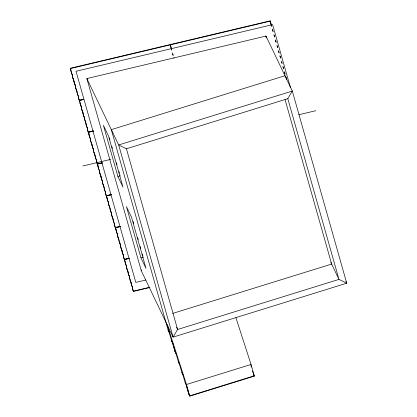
<?xml version="1.0" encoding="UTF-8"?>
<svg xmlns="http://www.w3.org/2000/svg" width="417" height="417" viewBox="0 0 417 417"><rect width="100%" height="100%" fill="white"/><g stroke="black" fill="none" stroke-linecap="round" stroke-linejoin="round"><path stroke-width="0.63" d="M345.917 281.506L346.736 283.206L338.979 279.39L177.595 329.493L173.086 337.118L118.668 144.96L126.419 148.78L287.803 98.678L292.312 91.047L265.973 36.071L86.856 78.568L141.274 270.727L173.086 337.118L346.736 283.206L292.312 91.047L118.668 144.96L86.856 78.568L87.851 79.094M265.384 36.972L265.973 36.071L266.505 37.947M141.274 270.727L141.863 269.825M117.902 176.49L122.979 187.092L108.477 135.89L103.4 125.288L117.902 176.49L120.351 175.729M140.93 257.81L146.013 268.412L131.511 217.21L126.429 206.608L140.93 257.81L143.38 257.049M172.742 313.402L331.64 264.07L285.066 99.616M251.055 364.458L254.354 376.108L189.803 396.15L186.503 384.495L251.055 364.458L235.886 317.608M254.271 375.806L189.719 395.848L188.729 393.778M70.525 68.941L70.264 68.273L270.138 20.85L270.748 22.695M70.317 68.591L270.19 21.168L270.398 21.517M79.1 99.835L79.287 100.242L83.713 99.194M79.72 101.388L79.277 100.09L79.329 100.408L83.754 99.355M78.865 99.032L79.324 100.518L83.754 99.47M88.034 131.418L88.3 132.059L93.356 130.86M88.289 131.908L88.336 132.225L93.398 131.021M87.956 131.147L88.336 132.335L93.398 131.136M82.837 165.987L110.698 159.377M298.786 114.748L315.883 110.693M97.046 163.235L97.307 163.876L101.738 162.823M97.677 164.788L97.297 163.725L97.349 164.043L102.41 162.838M96.483 160.806L97.317 164.105L102.405 162.953M106.132 195.286L106.319 195.693L111.381 194.489M106.976 197.684L106.309 195.542L106.361 195.86L111.417 194.656M106.054 195.052L106.356 195.969L111.417 194.77M115.144 227.098L115.327 227.51L120.388 226.306M115.321 227.359L115.368 227.672L120.43 226.473M114.983 226.593L115.368 227.786L120.43 226.587M124.151 258.915L124.339 259.322L128.764 258.274M124.647 260.026L124.329 259.171L124.381 259.489L129.442 258.29M123.917 258.118L124.381 259.603L129.437 258.399M145.919 279.989L135.806 282.387L76.019 71.281L272.609 24.634L290.347 87.278M133.086 290.498L133.351 291.139L149.797 287.24M133.007 290.227L133.388 291.42L149.833 287.516M70.264 68.273L70.582 69.128M79.329 100.408L79.595 100.945M97.317 164.105L97.307 163.876M330.806 262.329L338.979 279.39L287.803 98.678M250.893 365.302L251.362 367.059M253.281 373.736L254.026 375.29M253.859 375.076L254.354 376.108M176.511 327.22L177.595 329.493L126.419 148.78M168.103 330.05L169.156 332.24M168.134 330.233L169.182 332.422M171.543 340.668L172.591 342.857L175.067 351.594M171.569 340.856L172.622 343.04M174.978 351.291L176.026 353.48M176.057 353.663L175.01 351.474L172.534 342.743M178.419 361.914L179.466 364.104M178.445 362.097L179.492 364.286M181.854 372.537L182.933 374.909M185.289 383.155L186.368 385.527M189.803 396.15L188.755 393.961L186.284 385.225M271.618 26.391L271.269 25.249M273.13 31.723L272.775 30.582M274.641 37.056L274.365 36.18M276.148 42.388L275.955 41.747M277.659 47.715L276.956 45.239M279.171 53.048L278.817 51.906M280.631 58.208L280.438 57.572M282.142 63.54L281.71 62.102M283.649 68.873L283.378 67.997M285.16 74.2L284.806 73.058M170.402 45.078L170.204 44.562L170.459 45.229M171.684 50.103L171.251 48.664M173.191 55.435L172.841 54.293M71.974 74.122L71.312 72.381M73.131 78.698L74.007 81.362M74.997 84.787L74.492 83.609M77.661 94.695L78.26 96.228M80.987 105.939L80.486 104.761M82.144 110.515L82.743 112.053M84.005 116.604L83.504 115.426M88.378 132.007L88.607 132.762M91.156 142.333L91.688 143.636M93.017 148.421L92.355 146.675M95.686 158.324L96.155 159.414M100.163 174.15L100.633 175.239M102.029 180.233L101.253 178.189M104.693 190.142L105.517 192.524M109.176 205.967L109.707 207.27M111.037 212.05L110.536 210.872M112.194 216.626L112.887 218.399M115.41 227.458L115.577 228.026M118.188 237.784L119.241 241.506M120.049 243.867L119.549 242.689M121.206 248.443L121.738 249.747M123.067 254.532L122.405 252.785M127.195 269.601L127.795 271.133M129.056 275.684L128.478 274.235M130.213 280.26L130.688 281.35M132.08 286.343L131.303 284.3M273.005 31.275L272.859 30.853M277.534 47.267L277.305 46.574M282.017 63.092L281.866 62.67M286.547 79.084L286.239 78.094M286.594 79.366L286.125 77.791M171.559 49.659L171.413 49.232M75.055 84.938L74.57 83.843M76.561 90.265L75.925 88.67M81.044 106.09L80.564 104.995M83.582 115.66L84.25 117.385M85.094 120.987L85.636 122.27M85.574 122.082L84.416 118.11M87.08 127.414L86.444 125.814M89.572 136.812L90.406 139.085M90.051 137.907L89.493 136.578M91.563 143.239L91.005 141.91M94.101 152.804L94.706 154.295M96.092 159.231L95.613 158.137M98.584 168.63L99.251 170.355M100.096 173.962L100.763 175.687M104.62 189.954L105.23 191.445M111.094 212.201L110.614 211.106M117.083 233.353L116.035 230.085M120.106 244.018L119.622 242.923M121.133 248.256L122.03 250.825M125.616 264.076L126.158 265.358M126.096 265.17L125.538 263.841M130.146 280.073L130.813 281.798M132.137 286.495L131.418 284.603M271.457 25.995L271.186 24.952M275.877 41.512L275.986 41.987M279.004 52.651L278.738 51.609M280.36 57.337L280.469 57.812M283.487 68.477L283.299 67.726M170.428 44.989L170.522 45.417M173.029 55.039L172.763 53.996M72 74.033L72.219 74.904M72.094 74.461L71.396 72.673M73.606 79.788L72.985 78.276M73.095 78.75L72.824 77.708M75.018 84.693L75.175 85.334M76.003 88.936L76.686 90.666M78.135 95.785L77.432 93.997M77.625 94.742L77.353 93.705M81.013 105.85L81.106 106.272M81.993 110.093L82.675 111.819M82.102 110.568L81.914 109.822M84.031 116.51L84.343 117.62M87.143 127.597L86.366 125.517M88.513 132.335L88.67 132.976M91.115 142.385L90.843 141.342M93.043 148.327L93.2 148.968M93.132 148.754L92.433 146.972M94.643 154.087L93.945 152.299M95.535 157.902L95.644 158.377M97.521 164.152L97.74 165.023M98.506 168.395L99.189 170.12M100.127 174.202L99.934 173.456M102.05 180.144L102.144 180.571M103.656 185.899L102.957 184.116M103.035 184.387L103.718 186.112M104.547 189.719L104.657 190.194M106.533 195.969L107.101 198.45M108.133 201.724L107.159 198.966M109.645 207.056L108.868 204.976M109.134 206.019L108.946 205.273M111.063 211.961L111.157 212.389M112.048 216.204L112.793 218.164M112.157 216.678L111.688 214.958M113.554 221.536L114.576 224.617M115.545 227.781L115.634 228.208M117.146 233.541L116.447 231.758M118.657 238.873L118.037 237.356M118.147 237.836L117.875 236.793M120.075 243.778L120.232 244.414M121.055 248.021L121.165 248.496M123.093 254.438L123.25 255.079M123.187 254.865L122.483 253.083M124.553 259.598L124.772 260.474M127.049 269.173L127.732 270.899M127.154 269.648L126.966 268.902M129.082 275.59L129.468 277.013M128.556 274.506L129.301 276.466M130.177 280.313L129.505 277.409M132.1 286.255L132.194 286.682M167.139 324.702L186.503 384.495M270.44 21.512L270.68 22.388M274.381 36.373L273.938 34.575M275.892 41.705L275.569 40.329M280.375 57.53L280.198 56.769M284.905 73.522L284.728 72.761M170.506 45.224L170.871 46.709M70.567 68.935L70.645 69.342M75.096 84.927L75.404 86.116M76.608 90.26L76.978 91.745M74.414 83.337L74.507 83.796M81.091 106.085L81.169 106.486M79.037 99.793L78.594 97.995M80.403 104.49L80.502 104.954M85.621 122.077L85.761 122.713M87.127 127.409L87.205 127.81M83.52 115.613L83.077 113.815M90.098 137.902L90.338 138.772M85.032 120.946L84.583 119.147M91.61 143.229L91.975 144.715M89.509 136.771L89.337 136.01M96.139 159.226L96.28 159.862M94.039 152.763L93.867 152.007M95.55 158.095L95.18 156.656M98.428 168.124L98.521 168.588M100.033 173.915L99.366 170.845M104.464 189.448L104.563 189.907M105.975 194.781L106.069 195.239M111.141 212.196L111.219 212.597M110.458 210.601L110.552 211.065M115.624 228.016L115.702 228.422M117.13 233.348L117.208 233.755M120.148 244.013L120.518 245.493M115.082 227.056L114.576 224.925M119.564 242.882L119.387 242.121M120.977 247.75L121.071 248.209M126.142 265.165L126.221 265.572M124.089 258.874L123.802 257.815M125.553 264.034L125.376 263.278M132.179 286.489L132.257 286.896M130.083 280.026L129.578 277.894M285.327 76.983L284.973 75.732L111.329 129.64L168.192 330.347M252.483 370.916L253.01 372.793M186.336 385.344L188.812 394.081M182.844 374.607L185.377 383.458M179.409 363.984L181.937 372.834M175.969 353.361L178.502 362.217M169.099 332.12L171.627 340.97M109.374 137.699L109.9 139.57M111.85 146.44L112.376 148.311M116.447 162.677L116.974 164.548M118.923 171.418L119.45 173.29M133.112 221.516L133.638 223.387M137.709 237.753L138.236 239.624M140.185 246.494L140.711 248.365M142.306 253.984L142.833 255.861M283.216 67.434L283.294 67.862M281.788 62.529L281.439 61.059M280.276 57.202L279.927 55.732M275.793 41.377L275.449 39.907M272.775 30.717L272.551 29.664M274.287 36.044L274.094 35.315M170.584 45.495L170.741 46.099M171.33 49.097L171.053 47.986M130.75 281.428L130.98 282.345M132.262 286.76L132.325 287.125M132.924 289.93L133.002 290.362M124.714 260.104L125.001 261.318M126.221 265.436L126.283 265.801M123.25 254.943L123.479 255.861M128.472 274.37L128.201 273.26M126.966 269.038L126.69 267.928M118.72 238.951L119.179 241.203M125.454 263.706L125.183 262.601M117.213 233.619L117.271 233.989M115.702 228.287L115.764 228.657M120.894 247.453L120.972 247.886M114.3 223.496L113.2 220.291M119.465 242.553L119.189 241.443M111.219 212.467L111.282 212.832M117.954 237.221L117.683 236.116M108.201 201.802L108.357 202.407M109.713 207.134L109.77 207.499M113.476 221.401L113.283 220.666M110.453 210.736L110.046 208.933M111.965 216.069L111.772 215.334M102.212 180.65L102.436 181.562M103.718 185.982L104.307 188.844M107.357 199.644L108.425 202.719M100.7 175.317L100.857 175.922M102.269 181.014L101.367 178.492M105.892 194.484L105.975 194.911M104.386 189.151L104.464 189.584M96.218 159.492L96.447 160.409M102.874 183.819L102.952 184.251M94.711 154.165L94.768 154.53M93.2 148.833L93.606 150.808M98.422 168.26L98.151 167.149M96.963 163.099L96.614 161.624M88.67 132.841L88.957 134.055M95.451 157.767L95.264 157.032M85.699 122.348L85.985 123.562M87.21 127.68L87.497 128.895M90.922 141.775L90.515 139.966M87.872 130.849L87.951 131.282M89.415 136.442L89.066 134.972M79.657 101.023L79.814 101.628M81.169 106.356L81.232 106.721M78.198 95.863L78.422 96.775M81.914 109.958L81.503 108.149M83.421 115.285L83.233 114.555M73.668 79.871L73.955 81.08M80.403 104.625L80.127 103.515M72.157 74.539L72.313 75.143M70.65 69.206L70.713 69.576M75.842 88.373L75.92 88.8M74.335 83.04L74.414 83.473M72.902 78.141L72.714 77.406M284.618 72.459L284.707 72.834M283.2 67.502L282.95 66.392M278.624 51.307L278.718 51.682M277.117 45.974L277.206 46.35M272.682 30.358L272.426 29.242M271.076 24.65L271.17 25.025M172.742 54.069L172.492 52.959M132.34 287.058L132.721 289.012M132.908 290.003L132.731 289.252M127.81 271.06L127.889 271.373M126.304 265.733L126.507 266.651M128.285 273.635L128.379 274.011M126.773 268.308L126.867 268.678M123.328 255.24L123.406 255.548M121.821 249.908L121.967 250.528M120.31 244.576L120.388 244.888M122.134 251.743L122.389 252.858M120.878 247.526L120.701 246.775M117.292 233.916L117.438 234.536M115.78 228.584L115.926 229.204M116.254 231.159L116.348 231.534M114.889 226.374L114.706 225.623M111.303 212.759L111.448 213.379M109.791 207.431L109.937 208.047M110.265 210.006L110.359 210.377M108.754 204.674L108.847 205.049M105.308 191.606L105.386 191.914M103.802 186.274L103.948 186.894M105.876 194.557L105.699 193.806M104.365 189.224L103.942 187.071M102.764 183.516L102.858 183.892M99.272 170.282L99.345 170.589M97.76 164.95L97.839 165.262M99.835 173.232L99.658 172.482M98.235 167.525L98.329 167.9M94.789 154.457L94.867 154.77M93.278 149.13L93.486 150.047M91.771 143.797L91.844 144.105M93.846 152.075L93.596 150.964M92.157 145.997L92.334 146.748M88.748 133.132L88.899 133.753M87.289 127.972L87.367 128.285M87.857 130.922L87.679 130.172M86.345 125.59L86.168 124.839M82.759 111.98L82.905 112.6M81.247 106.648L81.398 107.268M81.815 109.598L81.638 108.847M80.215 103.896L80.304 104.266M76.77 90.828L76.843 91.135M75.258 85.495L75.336 85.803M77.333 93.773L76.952 91.839M75.732 88.07L75.826 88.446M74.315 83.113L74.137 82.363M70.728 69.503L70.874 70.124M70.874 70.301L71.297 72.449M286.161 77.786L285.968 77.056M284.649 72.454L284.457 71.724M283.07 66.814L283.143 67.121M280.052 56.149L280.12 56.462M278.66 51.301L278.467 50.566M271.113 24.645L270.92 23.915M132.382 287.37L132.851 289.622M131.339 284.29L131.147 283.56M129.364 276.711L129.531 277.31M127.852 271.378L127.956 271.681M126.346 266.046L126.632 267.412M125.298 262.971L124.975 261.417M123.839 257.805L123.474 256.038M122.327 252.478L122.077 251.409M117.797 236.481L117.604 235.751M114.362 223.736L114.696 225.383M112.851 218.409L113.137 219.775M111.344 213.077L111.506 213.681M108.79 204.669L108.597 203.934M107.278 199.336L107.086 198.601M102.801 183.511L102.603 182.782M100.82 175.927L100.924 176.235M101.169 177.814L101.289 178.179M99.314 170.6L99.647 172.242M97.802 165.268L97.969 165.872M96.343 160.107L96.504 160.707M94.831 154.775L94.935 155.077M92.277 146.367L92.084 145.632M89.259 135.702L89.003 134.634M85.819 122.958L86.157 124.6M84.312 117.625L84.416 117.933M81.289 106.966L81.508 107.847M79.783 101.633L80.069 102.999M78.318 96.473L78.485 97.078M77.275 93.392L76.916 91.625M75.649 87.695L75.769 88.065M74.257 82.733L74.064 82.003M72.282 75.149L72.449 75.753M72.626 77.03L72.746 77.4M70.77 69.816L71.239 72.068M270.701 22.638L270.81 22.998M271.04 24.337L270.857 23.576M170.762 46.35L170.923 46.985M171.106 48.049L170.923 47.293M130.928 282.283L131.037 282.643M131.272 283.982L131.016 282.742M127.91 271.623L128.066 272.259M128.128 272.9L128.248 273.317M126.617 267.568L126.742 267.99M124.891 260.959L125.168 262.361M123.427 255.798L123.771 257.498M120.409 245.139L120.565 245.775M120.628 246.416L120.748 246.833M117.391 234.474L117.5 234.834M115.879 229.147L115.989 229.501M116.218 230.841L115.968 229.6M112.908 218.654L113.189 220.051M113.127 219.926L113.247 220.348M111.615 214.599L111.74 215.016M109.89 207.989L110.046 208.625M110.229 209.688L109.937 208.229M108.378 202.657L108.54 203.293M108.717 204.356L108.535 203.6M105.407 192.169L105.689 193.566M105.746 193.863L105.496 192.623M102.389 181.504L102.499 181.864M102.728 183.204L102.546 182.448M100.878 176.172L100.987 176.532M101.216 177.871L101.034 177.116M97.859 165.513L98.089 166.633M98.078 166.79L98.198 167.207M94.888 155.02L95.045 155.656M95.227 156.719L95.045 155.958M91.865 144.36L92.1 145.481M90.359 139.028L90.515 139.664M90.698 140.722L90.406 139.262M87.388 128.535L87.544 129.171M87.601 129.812L87.726 130.229M86.215 124.902L85.965 123.656M84.364 117.87L84.599 118.991M82.858 112.543L82.967 112.898M83.197 114.237L83.014 113.481M79.835 101.878L80.116 103.275M80.054 103.155L80.179 103.578M78.714 98.417L78.464 97.171M75.357 86.058L75.513 86.689M75.696 87.752L75.513 86.997M72.334 75.394L72.615 76.791M72.678 77.093L72.422 75.847M270.748 22.872L270.857 23.274M173.998 58.286L173.899 57.687M171.043 47.746L170.85 46.803M130.974 282.523L131.157 283.404M129.468 277.19L129.578 277.586M127.956 271.858L128.139 272.744M128.066 272.562L128.191 273.02M126.679 267.688L126.487 266.744M121.967 250.706L122.077 251.102M120.565 246.077L120.69 246.536M117.438 234.714L117.62 235.595M117.667 235.871L117.474 234.933M115.926 229.381L116.041 229.777M111.443 213.556L111.631 214.442M111.678 214.719L111.485 213.775M108.425 202.897L108.608 203.783M107.148 198.727L106.955 197.783M102.436 181.739L102.546 182.14M100.924 176.412L101.039 176.808M101.159 177.569L100.966 176.631M98.136 166.909L97.943 165.966M96.442 160.587L96.629 161.473M95.165 156.417L94.935 155.254M93.658 151.084L93.465 150.141M92.147 145.757L91.954 144.814M88.894 133.93L89.009 134.331M87.544 129.473L87.664 129.932M82.905 112.778L83.014 113.174M81.628 108.608L81.393 107.445M78.422 96.953L78.605 97.839M75.639 87.455L75.404 86.293M74.002 81.664L74.127 82.123M270.138 20.85L270.19 21.168M270.784 23.091L270.93 23.759M122.004 250.925L122.15 251.592M120.497 245.592L120.638 246.259M102.473 181.958L102.618 182.625M88.936 134.149L89.076 134.816M87.471 128.989L87.617 129.656M82.941 112.997L83.087 113.664M73.934 81.179L74.075 81.847M133.351 291.139L133.388 291.42M124.339 259.322L124.381 259.603M115.327 227.51L115.368 227.786M106.319 195.693L106.356 195.969M88.3 132.059L88.336 132.335M79.287 100.242L79.324 100.518"/></g></svg>
